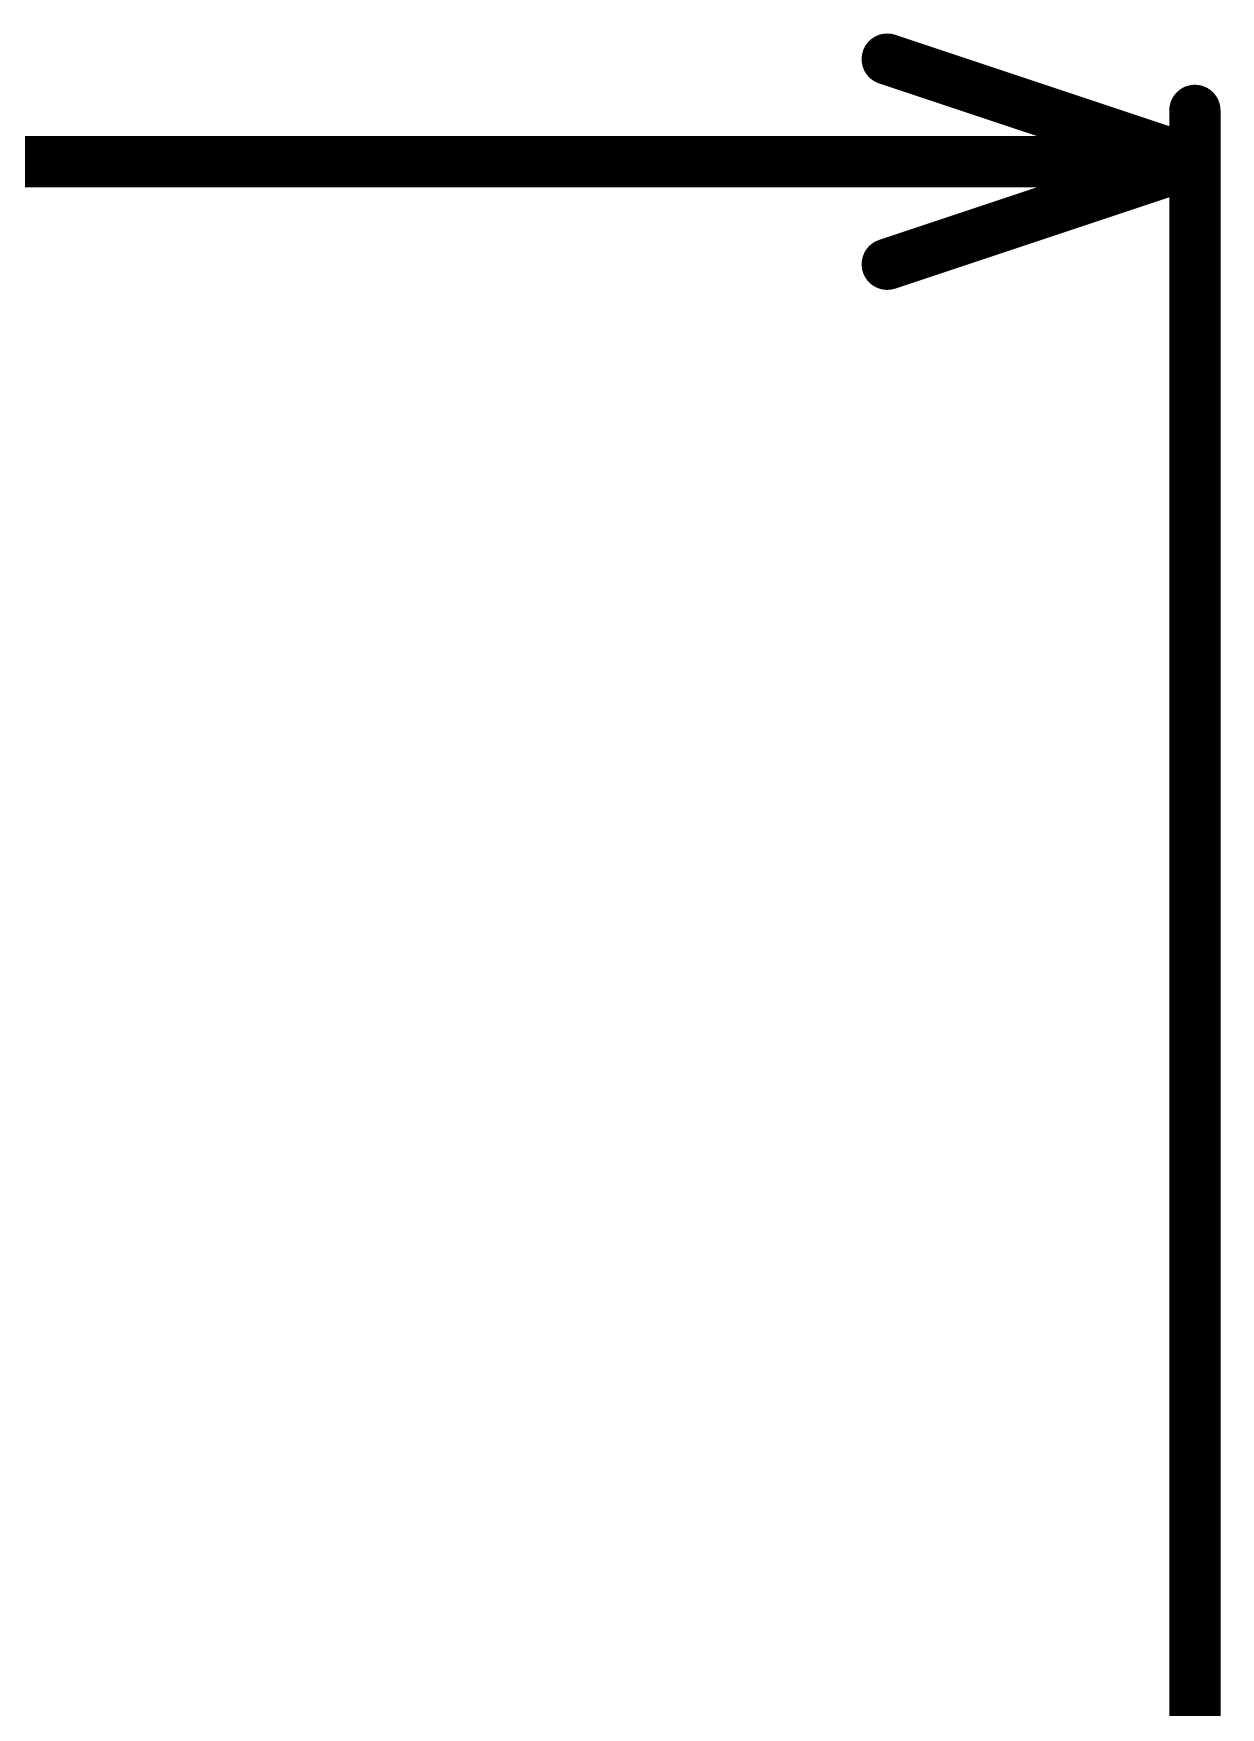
# Model space of a CAD drawing. Header units: inches. Extents: x -13 to 356, y -4 to 120.
# Drawn here: x 26.6 to 32.48, y 44.36 to 52.65 of the extents above; entities that cross this region are included whole.
import ezdxf

# ---------------------------------------------------------------- set-up
doc = ezdxf.new("R2010")
doc.units = ezdxf.units.IN
doc.layers.add('Dimensions', color=6, linetype='Continuous')

msp = doc.modelspace()

# ---------------------------------------------------------------- linework, layer by layer
at = {"layer": 'Dimensions'}
for points in [[(30.8315, 52.5272, 0.254, 0.254, 0), (32.3555, 52.0192, 0.254, 0.254, 0)], [(32.3555, 43.4484, 0.254, 0.254, 0), (32.3555, 52.2732, 0.254, 0.254, 0)], [(19.4247, 52.0192, 0.254, 0.254, 0), (32.3555, 52.0192, 0.254, 0.254, 0)], [(30.8315, 51.5112, 0.254, 0.254, 0), (32.3555, 52.0192, 0.254, 0.254, 0)]]:
    msp.add_lwpolyline(points, format="xyseb", dxfattribs=at)
for points in [[(30.768, 52.5272, 0.127, 0.127, 1), (30.895, 52.5272, 0.127, 0.127, 1)], [(32.292, 52.2732, 0.127, 0.127, 1), (32.419, 52.2732, 0.127, 0.127, 1)], [(32.292, 52.0192, 0.127, 0.127, 1), (32.419, 52.0192, 0.127, 0.127, 1)], [(32.292, 52.0192, 0.127, 0.127, 1), (32.419, 52.0192, 0.127, 0.127, 1)], [(32.292, 52.0192, 0.127, 0.127, 1), (32.419, 52.0192, 0.127, 0.127, 1)], [(30.768, 51.5112, 0.127, 0.127, 1), (30.895, 51.5112, 0.127, 0.127, 1)]]:
    msp.add_lwpolyline(points, format="xyseb", close=True, dxfattribs=at)

doc.saveas('drawing.dxf')
